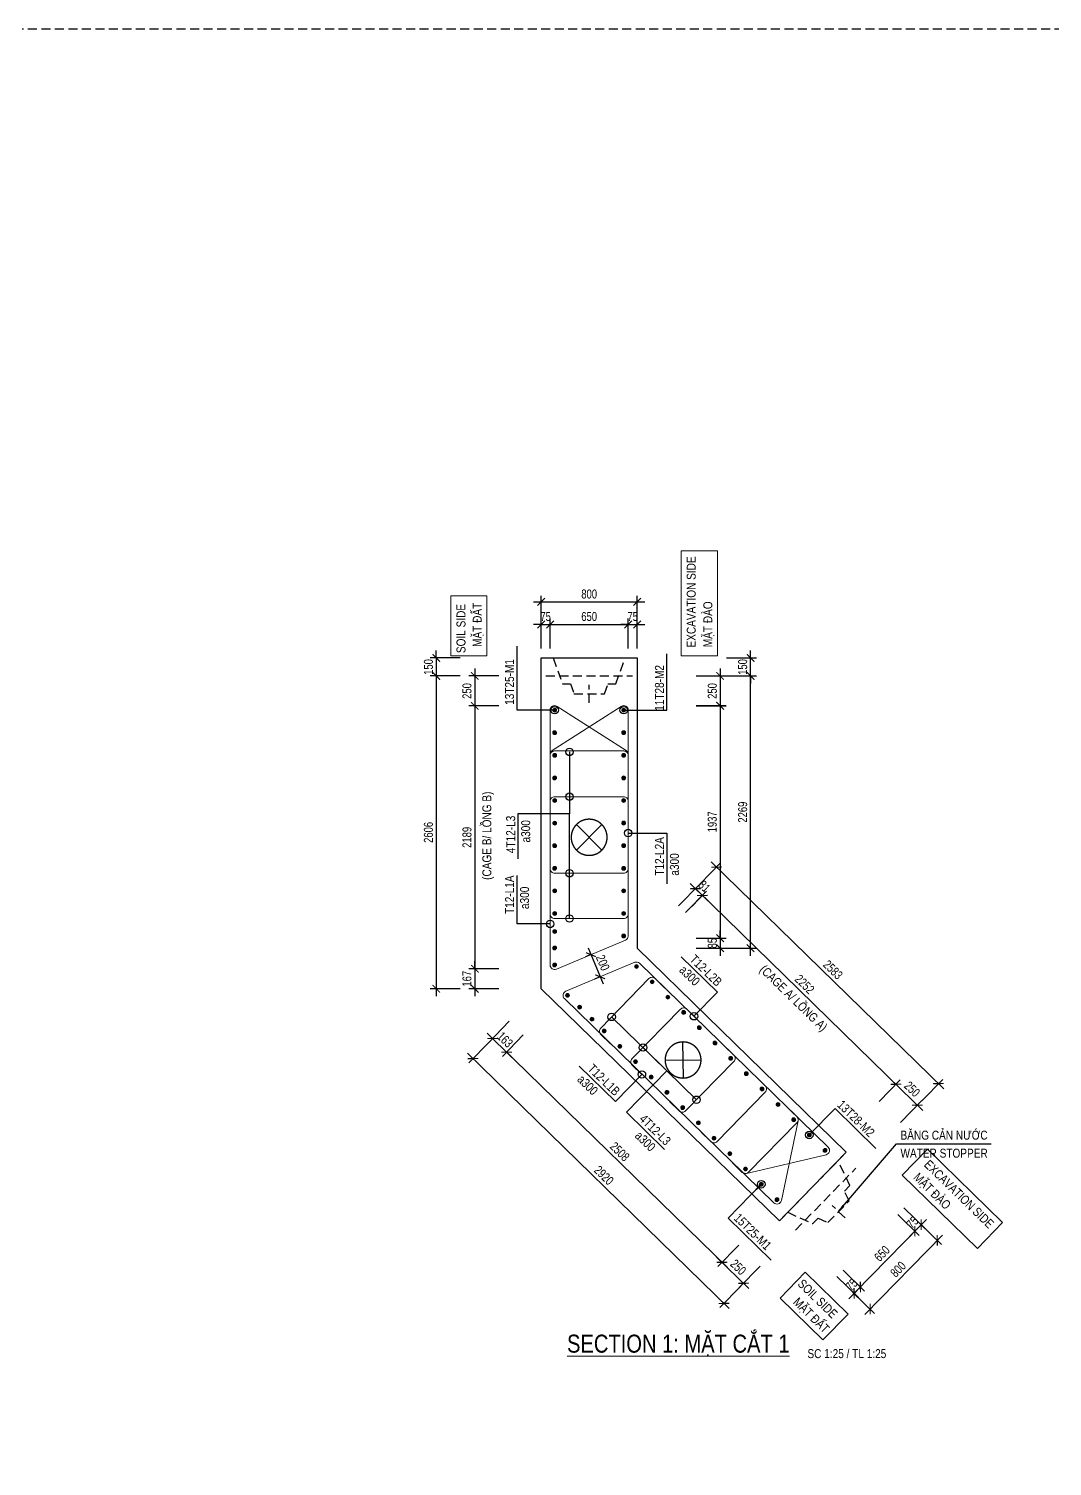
# Model space of a CAD drawing. Header units: millimetres. Extents: x 2611025 to 4139346, y -89870 to 101087.
# Drawn here: x 3968227 to 4002322, y -30106 to 17806 of the extents above; entities that cross this region are included whole.
import ezdxf
from ezdxf.enums import TextEntityAlignment as Align

# ---------------------------------------------------------------- set-up
doc = ezdxf.new("R2010")
doc.units = ezdxf.units.MM
doc.header["$LTSCALE"] = 1200
doc.header["$PDMODE"] = 35
doc.linetypes.add('CENTER', pattern=[2, 1.25, -0.25, 0.25, -0.25])
doc.linetypes.add('HIDDEN', pattern=[0.375, 0.25, -0.125])
for name, color, linetype in [('2', 3, 'Continuous'), ('CDC.04.HIDDEN', 8, 'HIDDEN'), ('CDC.11.NOTE', 8, 'Continuous'), ('MIE', 5, 'HIDDEN'), ('S-BAO', 3, 'Continuous')]:
    doc.layers.add(name, color=color, linetype=linetype)
for name, color, linetype, lineweight in [('CWS', 8, 'HIDDEN', 9), ('GRID', 74, 'CENTER', 15), ('K-THUOC', 1, 'Continuous', 18), ('LEADER', 8, 'Continuous', 9), ('MCT', 6, 'Continuous', 20), ('TCHI', 4, 'HIDDEN', 30), ('TEXTEN', 3, 'Continuous', 13), ('TEXTMA', 2, 'Continuous', 13), ('TEXTVN', 2, 'Continuous', 20), ('TIE', 4, 'Continuous', 13)]:
    doc.layers.add(name, color=color, linetype=linetype, lineweight=lineweight)
doc.styles.add('DB_Arial', font='arial.ttf', dxfattribs={"width": 0.8})
doc.styles.add('SMTEXT', font='arial.ttf', dxfattribs={"width": 0.75})
doc.dimstyles.new('BSV1-100', dxfattribs={"dimtxt": 300, "dimasz": 250, "dimexe": 200, "dimexo": 0, "dimgap": 108, "dimtad": 1, "dimdec": 0, "dimdsep": 46, "dimtxsty": 'SMTEXT', "dimblk": 'ARCHTICK', "dimcen": 100, "dimdle": 250, "dimclrd": 256, "dimclre": 256, "dimclrt": 1, "dimadec": 0, "dimazin": 0, "dimtfac": 1, "dimtdec": 0, "dimtix": 1, "dimtmove": 2, "dimatfit": 3, "dimfxl": 720, "dimfxlon": 1, "dimtolj": 1, "dimtzin": 0, "dimarcsym": 0})
doc.dimstyles.new('BSV25', dxfattribs={"dimtxt": 300, "dimasz": 250, "dimexe": 200, "dimexo": 0, "dimgap": 108, "dimtad": 1, "dimdec": 0, "dimlfac": 0.25, "dimdsep": 46, "dimtxsty": 'SMTEXT', "dimblk": 'ARCHTICK', "dimcen": 100, "dimdle": 250, "dimclrd": 256, "dimclre": 256, "dimclrt": 2, "dimadec": 0, "dimazin": 0, "dimtfac": 1, "dimtdec": 0, "dimtix": 1, "dimtmove": 2, "dimatfit": 3, "dimfxl": 800, "dimfxlon": 1, "dimtolj": 1, "dimtzin": 0, "dimarcsym": 0})

# ---------------------------------------------------------------- blocks, each defined once
blk = doc.blocks.new('mct1')
at = {"lineweight": 9}
h = blk.add_hatch(color=256, dxfattribs=at)
h.dxf.hatch_style = 1
h.paths.add_polyline_path([(-16, 0, 1), (16, 0, 1)])
blk.add_circle((0, 0), 16, dxfattribs=at)
blk = doc.blocks.new('_ArchTick')
at = {"color": 0, "linetype": 'ByBlock', "const_width": 0.15}
blk.add_lwpolyline([(-0.5, -0.5), (0.5, 0.5)], dxfattribs=at)
blk = doc.blocks.new('*D1331')
at = {"layer": 'Defpoints', "color": 0, "transparency": 16777216}
for p in [(3997419, -21532), (3998492, -22580), (3995183, -23821)]:
    blk.add_point(p, dxfattribs=at)
at = {"layer": 'K-THUOC', "lineweight": -2, "transparency": 16777216}
for p, q in [((3997920, -22021), (3998635, -22720)), ((3996082, -25048), (3998667, -22401)), ((3995684, -24310), (3996400, -25009))]:
    blk.add_line(p, q, dxfattribs=at)
at = {"layer": 'K-THUOC', "lineweight": -2, "transparency": 16777216, "xscale": 250, "yscale": 250, "zscale": 250}
for p, rotation in [((3998492, -22580), 45.67561253398727), ((3996256, -24869), 225.6756125339872)]:
    blk.add_blockref('_ArchTick', p, dxfattribs=dict(at, rotation=rotation))
at = {"layer": 'K-THUOC', "color": 2, "transparency": 16777216, "insert": (3997188, -23542), "char_height": 300, "attachment_point": 5, "rotation": 45.6756, "style": 'SMTEXT'}
blk.add_mtext('\\A1;800', dxfattribs=at)
blk = doc.blocks.new('*D1332')
at = {"layer": 'Defpoints', "color": 0, "transparency": 16777216}
for p in [(3994927, -23571), (3995393, -23607), (3995930, -24131)]:
    blk.add_point(p, dxfattribs=at)
at = {"layer": 'K-THUOC', "lineweight": -2, "transparency": 16777216}
for p, q in [((3995148, -23786), (3995863, -24485)), ((3995393, -23607), (3996073, -24270)), ((3995930, -24131), (3996104, -23952)), ((3995720, -24345), (3995545, -24524)), ((3995720, -24345), (3995930, -24131))]:
    blk.add_line(p, q, dxfattribs=at)
at = {"layer": 'K-THUOC', "lineweight": -2, "transparency": 16777216, "xscale": 250, "yscale": 250, "zscale": 250}
for p, rotation in [((3995930, -24131), 225.6756125339872), ((3995720, -24345), 45.67561253398723)]:
    blk.add_blockref('_ArchTick', p, dxfattribs=dict(at, rotation=rotation))
at = {"layer": 'K-THUOC', "color": 2, "transparency": 16777216, "insert": (3995638, -24056), "char_height": 300, "attachment_point": 5, "rotation": 45.6756, "style": 'SMTEXT'}
blk.add_mtext('\\A1;75', dxfattribs=at)
blk = doc.blocks.new('*D1333')
at = {"layer": 'Defpoints', "color": 0, "transparency": 16777216}
for p in [(3996953, -21496), (3997746, -22271), (3995137, -23356)]:
    blk.add_point(p, dxfattribs=at)
at = {"layer": 'K-THUOC', "lineweight": -2, "transparency": 16777216}
for p, q in [((3997174, -21712), (3997889, -22410)), ((3995755, -24309), (3997921, -22092)), ((3995357, -23572), (3996073, -24270))]:
    blk.add_line(p, q, dxfattribs=at)
at = {"layer": 'K-THUOC', "lineweight": -2, "transparency": 16777216, "xscale": 250, "yscale": 250, "zscale": 250}
for p, rotation in [((3997746, -22271), 45.67561253398727), ((3995930, -24131), 225.6756125339872)]:
    blk.add_blockref('_ArchTick', p, dxfattribs=dict(at, rotation=rotation))
at = {"layer": 'K-THUOC', "color": 2, "transparency": 16777216, "insert": (3996651, -23018), "char_height": 300, "attachment_point": 5, "rotation": 45.6756, "style": 'SMTEXT'}
blk.add_mtext('\\A1;650', dxfattribs=at)
blk = doc.blocks.new('*D1334')
at = {"layer": 'Defpoints', "color": 0, "transparency": 16777216}
for p in [(3996953, -21496), (3997163, -21282), (3997956, -22056)]:
    blk.add_point(p, dxfattribs=at)
at = {"layer": 'K-THUOC', "lineweight": -2, "transparency": 16777216}
for p, q in [((3997383, -21497), (3998099, -22196)), ((3997174, -21712), (3997889, -22410)), ((3997956, -22056), (3998130, -21877)), ((3997746, -22271), (3997572, -22449)), ((3997746, -22271), (3997956, -22056))]:
    blk.add_line(p, q, dxfattribs=at)
at = {"layer": 'K-THUOC', "lineweight": -2, "transparency": 16777216, "xscale": 250, "yscale": 250, "zscale": 250}
for p, rotation in [((3997956, -22056), 225.6756125339872), ((3997746, -22271), 45.67561253398723)]:
    blk.add_blockref('_ArchTick', p, dxfattribs=dict(at, rotation=rotation))
at = {"layer": 'K-THUOC', "color": 2, "transparency": 16777216, "insert": (3997665, -21981), "char_height": 300, "attachment_point": 5, "rotation": 45.6756, "style": 'SMTEXT'}
blk.add_mtext('\\A1;75', dxfattribs=at)
blk = doc.blocks.new('*D1335')
at = {"layer": 'Defpoints', "color": 0, "transparency": 16777216}
for p in [(3988496, -1297), (3985296, -3155), (3988496, -5188)]:
    blk.add_point(p, dxfattribs=at)
at = {"layer": 'K-THUOC', "lineweight": -2, "transparency": 16777216}
for p, q in [((3985046, -1297), (3988746, -1297)), ((3985296, -2097), (3985296, -1097)), ((3988496, -2097), (3988496, -1097))]:
    blk.add_line(p, q, dxfattribs=at)
at = {"layer": 'K-THUOC', "lineweight": -2, "transparency": 16777216, "xscale": 250, "yscale": 250, "zscale": 250, "rotation": 180}
blk.add_blockref('_ArchTick', (3985296, -1297), dxfattribs=at)
at = {"layer": 'K-THUOC', "lineweight": -2, "transparency": 16777216, "xscale": 250, "yscale": 250, "zscale": 250}
blk.add_blockref('_ArchTick', (3988496, -1297), dxfattribs=at)
at = {"layer": 'K-THUOC', "color": 2, "transparency": 16777216, "insert": (3986896, -1035), "char_height": 300, "attachment_point": 5, "style": 'SMTEXT'}
blk.add_mtext('\\A1;800', dxfattribs=at)
blk = doc.blocks.new('*D1336')
at = {"layer": 'Defpoints', "color": 0, "transparency": 16777216}
for p in [(3985596, -2047), (3985296, -3155), (3985596, -3155)]:
    blk.add_point(p, dxfattribs=at)
at = {"layer": 'K-THUOC', "lineweight": -2, "transparency": 16777216}
for p, q in [((3985296, -2847), (3985296, -1847)), ((3985596, -2847), (3985596, -1847)), ((3985296, -2047), (3985046, -2047)), ((3985296, -2047), (3985596, -2047)), ((3985596, -2047), (3985846, -2047))]:
    blk.add_line(p, q, dxfattribs=at)
at = {"layer": 'K-THUOC', "lineweight": -2, "transparency": 16777216, "xscale": 250, "yscale": 250, "zscale": 250}
blk.add_blockref('_ArchTick', (3985296, -2047), dxfattribs=at)
at = {"layer": 'K-THUOC', "lineweight": -2, "transparency": 16777216, "xscale": 250, "yscale": 250, "zscale": 250, "rotation": 180}
blk.add_blockref('_ArchTick', (3985596, -2047), dxfattribs=at)
at = {"layer": 'K-THUOC', "color": 2, "transparency": 16777216, "insert": (3985446, -1786), "char_height": 300, "attachment_point": 5, "style": 'SMTEXT'}
blk.add_mtext('\\A1;75', dxfattribs=at)
blk = doc.blocks.new('*D1337')
at = {"layer": 'Defpoints', "color": 0, "transparency": 16777216}
for p in [(3988196, -2047), (3985596, -3155), (3988196, -3155)]:
    blk.add_point(p, dxfattribs=at)
at = {"layer": 'K-THUOC', "lineweight": -2, "transparency": 16777216}
for p, q in [((3985596, -2847), (3985596, -1847)), ((3988196, -2847), (3988196, -1847)), ((3985346, -2047), (3988446, -2047))]:
    blk.add_line(p, q, dxfattribs=at)
at = {"layer": 'K-THUOC', "lineweight": -2, "transparency": 16777216, "xscale": 250, "yscale": 250, "zscale": 250, "rotation": 180}
blk.add_blockref('_ArchTick', (3985596, -2047), dxfattribs=at)
at = {"layer": 'K-THUOC', "lineweight": -2, "transparency": 16777216, "xscale": 250, "yscale": 250, "zscale": 250}
blk.add_blockref('_ArchTick', (3988196, -2047), dxfattribs=at)
at = {"layer": 'K-THUOC', "color": 2, "transparency": 16777216, "insert": (3986896, -1785), "char_height": 300, "attachment_point": 5, "style": 'SMTEXT'}
blk.add_mtext('\\A1;650', dxfattribs=at)
blk = doc.blocks.new('*D1338')
at = {"layer": 'Defpoints', "color": 0, "transparency": 16777216}
for p in [(3988496, -2047), (3988196, -3155), (3988496, -3155, 0)]:
    blk.add_point(p, dxfattribs=at)
at = {"layer": 'K-THUOC', "lineweight": -2, "transparency": 16777216}
for p, q in [((3988196, -2847), (3988196, -1847)), ((3988496, -2847), (3988496, -1847)), ((3988196, -2047), (3987946, -2047)), ((3988196, -2047), (3988496, -2047)), ((3988496, -2047), (3988746, -2047))]:
    blk.add_line(p, q, dxfattribs=at)
at = {"layer": 'K-THUOC', "lineweight": -2, "transparency": 16777216, "xscale": 250, "yscale": 250, "zscale": 250}
blk.add_blockref('_ArchTick', (3988196, -2047), dxfattribs=at)
at = {"layer": 'K-THUOC', "lineweight": -2, "transparency": 16777216, "xscale": 250, "yscale": 250, "zscale": 250, "rotation": 180}
blk.add_blockref('_ArchTick', (3988496, -2047), dxfattribs=at)
at = {"layer": 'K-THUOC', "color": 2, "transparency": 16777216, "insert": (3988346, -1786), "char_height": 300, "attachment_point": 5, "style": 'SMTEXT'}
blk.add_mtext('\\A1;75', dxfattribs=at)
blk = doc.blocks.new('tremie')
at = {"layer": 'MIE', "color": 74, "ltscale": 1000}
for p, q in [((424, -424), (-424, 424)), ((424, 424), (-424, -424))]:
    blk.add_line(p, q, dxfattribs=at)
at = {"layer": 'MIE', "ltscale": 500}
blk.add_circle((0, 0), 600, dxfattribs=at)
blk = doc.blocks.new('*D1339')
at = {"layer": 'Defpoints', "color": 0, "transparency": 16777216}
for p in [(3986953, -13054), (3987262, -13792), (3987262, -13792)]:
    blk.add_point(p, dxfattribs=at)
at = {"layer": 'K-THUOC', "lineweight": -2, "transparency": 16777216}
for p, q in [((3986857, -12823), (3987359, -14023)), ((3986953, -13054), (3986769, -13131)), ((3987262, -13792), (3987078, -13869))]:
    blk.add_line(p, q, dxfattribs=at)
at = {"layer": 'K-THUOC', "lineweight": -2, "transparency": 16777216, "xscale": 250, "yscale": 250, "zscale": 250}
for p, rotation in [((3986953, -13054), 112.6971663871254), ((3987262, -13792), 292.6971663871254)]:
    blk.add_blockref('_ArchTick', p, dxfattribs=dict(at, rotation=rotation))
at = {"layer": 'K-THUOC', "color": 2, "transparency": 16777216, "insert": (3987349, -13322), "char_height": 300, "attachment_point": 5, "rotation": 292.6972, "style": 'SMTEXT'}
blk.add_mtext('\\A1;200', dxfattribs=at)
blk = doc.blocks.new('*U1206')
at = {"layer": 'MCT', "xscale": -4, "yscale": 4, "zscale": 4, "rotation": 180}
blk.add_blockref('mct1', (0, 0), dxfattribs=at)
blk = doc.blocks.new('*U1207')
at = {"layer": '2', "color": 0, "linetype": 'ByBlock', "lineweight": -2, "transparency": 16777216}
for p in [(0, 7530), (0, 6777), (0, 6024), (0, 5271), (0, 4518), (0, 3765), (0, 3012), (0, 2259), (0, 1506), (0, 753), (0, 0)]:
    blk.add_blockref('*U1206', p, dxfattribs=at)
blk = doc.blocks.new('cws800')
at = {"layer": 'CDC.04.HIDDEN'}
for p, q in [((-600, 1440), (-600, -1440)), ((0, 1440), (0, -1440))]:
    blk.add_line(p, q, dxfattribs=at)
for points in [[(0, 1200), (-860, 888), (-860, 627), (-1200, 507), (-1200, -507), (-860, -627), (-860, -888), (0, -1200)], [(-1500, 0), (-900, 0)]]:
    blk.add_lwpolyline(points, dxfattribs=at)
blk = doc.blocks.new('*D1518')
at = {"layer": 'Defpoints', "color": 0, "transparency": 16777216}
for p in [(3988336, -3766), (3992271, -3766), (3988496, -12842)]:
    blk.add_point(p, dxfattribs=at)
at = {"layer": 'K-THUOC', "lineweight": -2, "transparency": 16777216}
for p, q in [((3991471, -3766), (3992471, -3766)), ((3992271, -13092), (3992271, -3516)), ((3991471, -12842), (3992471, -12842))]:
    blk.add_line(p, q, dxfattribs=at)
at = {"layer": 'K-THUOC', "lineweight": -2, "transparency": 16777216, "xscale": 250, "yscale": 250, "zscale": 250}
for p, rotation in [((3992271, -3766), 90), ((3992271, -12842), 270)]:
    blk.add_blockref('_ArchTick', p, dxfattribs=dict(at, rotation=rotation))
at = {"layer": 'K-THUOC', "color": 2, "transparency": 16777216, "insert": (3992010, -8304), "char_height": 300, "attachment_point": 5, "rotation": 90, "style": 'SMTEXT'}
blk.add_mtext('\\A1;2269', dxfattribs=at)
blk = doc.blocks.new('*D1519')
at = {"layer": 'Defpoints', "color": 0, "transparency": 16777216}
for p in [(3988496, -3166), (3992271, -3166), (3988336, -3766)]:
    blk.add_point(p, dxfattribs=at)
at = {"layer": 'K-THUOC', "lineweight": -2, "transparency": 16777216}
for p, q in [((3991471, -3166), (3992471, -3166)), ((3992271, -3166), (3992271, -2916)), ((3992271, -3766), (3992271, -3166)), ((3991471, -3766), (3992471, -3766)), ((3992271, -3766), (3992271, -4016))]:
    blk.add_line(p, q, dxfattribs=at)
at = {"layer": 'K-THUOC', "lineweight": -2, "transparency": 16777216, "xscale": 250, "yscale": 250, "zscale": 250}
for p, rotation in [((3992271, -3166), 270), ((3992271, -3766), 90)]:
    blk.add_blockref('_ArchTick', p, dxfattribs=dict(at, rotation=rotation))
at = {"layer": 'K-THUOC', "color": 2, "transparency": 16777216, "insert": (3992010, -3466), "char_height": 300, "attachment_point": 5, "rotation": 90, "style": 'SMTEXT'}
blk.add_mtext('\\A1;150', dxfattribs=at)
blk = doc.blocks.new('*D1520')
at = {"layer": 'Defpoints', "color": 0, "transparency": 16777216}
for p in [(3986896, -3166), (3981802, -3766), (3986896, -3766)]:
    blk.add_point(p, dxfattribs=at)
at = {"layer": 'K-THUOC', "lineweight": -2, "transparency": 16777216}
for p, q in [((3982602, -3166), (3981602, -3166)), ((3981802, -3166), (3981802, -2916)), ((3981802, -3166), (3981802, -3766)), ((3982602, -3766), (3981602, -3766)), ((3981802, -3766), (3981802, -4016))]:
    blk.add_line(p, q, dxfattribs=at)
at = {"layer": 'K-THUOC', "lineweight": -2, "transparency": 16777216, "xscale": 250, "yscale": 250, "zscale": 250}
for p, rotation in [((3981802, -3166), 270), ((3981802, -3766), 90)]:
    blk.add_blockref('_ArchTick', p, dxfattribs=dict(at, rotation=rotation))
at = {"layer": 'K-THUOC', "color": 2, "transparency": 16777216, "insert": (3981541, -3466), "char_height": 300, "attachment_point": 5, "rotation": 90, "style": 'SMTEXT'}
blk.add_mtext('\\A1;150', dxfattribs=at)
blk = doc.blocks.new('*D1521')
at = {"layer": 'Defpoints', "color": 0, "transparency": 16777216}
for p in [(3988336, -3766), (3988336, -4766), (3991260, -4766)]:
    blk.add_point(p, dxfattribs=at)
at = {"layer": 'K-THUOC', "lineweight": -2, "transparency": 16777216}
for p, q in [((3990460, -3766), (3991460, -3766)), ((3991260, -3516), (3991260, -5016)), ((3990460, -4766), (3991460, -4766))]:
    blk.add_line(p, q, dxfattribs=at)
at = {"layer": 'K-THUOC', "lineweight": -2, "transparency": 16777216, "xscale": 250, "yscale": 250, "zscale": 250}
for p, rotation in [((3991260, -3766), 90), ((3991260, -4766), 270)]:
    blk.add_blockref('_ArchTick', p, dxfattribs=dict(at, rotation=rotation))
at = {"layer": 'K-THUOC', "color": 2, "transparency": 16777216, "insert": (3990999, -4266), "char_height": 300, "attachment_point": 5, "rotation": 90, "style": 'SMTEXT'}
blk.add_mtext('\\A1;250', dxfattribs=at)
blk = doc.blocks.new('*D1522')
at = {"layer": 'Defpoints', "color": 0, "transparency": 16777216}
for p in [(3988336, -4755), (3988179, -12502), (3991260, -12502)]:
    blk.add_point(p, dxfattribs=at)
at = {"layer": 'K-THUOC', "lineweight": -2, "transparency": 16777216}
for p, q in [((3990460, -4755), (3991460, -4755)), ((3991260, -4505), (3991260, -12752)), ((3990460, -12502), (3991460, -12502))]:
    blk.add_line(p, q, dxfattribs=at)
at = {"layer": 'K-THUOC', "lineweight": -2, "transparency": 16777216, "xscale": 250, "yscale": 250, "zscale": 250}
for p, rotation in [((3991260, -4755), 90), ((3991260, -12502), 270)]:
    blk.add_blockref('_ArchTick', p, dxfattribs=dict(at, rotation=rotation))
at = {"layer": 'K-THUOC', "color": 2, "transparency": 16777216, "insert": (3990998, -8628), "char_height": 300, "attachment_point": 5, "rotation": 90, "style": 'SMTEXT'}
blk.add_mtext('\\A1;1937', dxfattribs=at)
blk = doc.blocks.new('*D1529')
at = {"layer": 'Defpoints', "color": 0, "transparency": 16777216}
for p in [(3988179, -12504), (3988496, -12842), (3991260, -12842)]:
    blk.add_point(p, dxfattribs=at)
at = {"layer": 'K-THUOC', "lineweight": -2, "transparency": 16777216}
for p, q in [((3991260, -12504), (3991260, -12254)), ((3990460, -12504), (3991460, -12504)), ((3990460, -12842), (3991460, -12842)), ((3991260, -12504), (3991260, -12842)), ((3991260, -12842), (3991260, -13092))]:
    blk.add_line(p, q, dxfattribs=at)
at = {"layer": 'K-THUOC', "lineweight": -2, "transparency": 16777216, "xscale": 250, "yscale": 250, "zscale": 250}
for p, rotation in [((3991260, -12504), 270), ((3991260, -12842), 90)]:
    blk.add_blockref('_ArchTick', p, dxfattribs=dict(at, rotation=rotation))
at = {"layer": 'K-THUOC', "color": 2, "transparency": 16777216, "insert": (3990999, -12673), "char_height": 300, "attachment_point": 5, "rotation": 90, "style": 'SMTEXT'}
blk.add_mtext('\\A1;85', dxfattribs=at)
blk = doc.blocks.new('*D1523')
at = {"layer": 'Defpoints', "color": 0, "transparency": 16777216}
for p in [(3985455, -3766), (3983087, -4766), (3985296, -4766)]:
    blk.add_point(p, dxfattribs=at)
at = {"layer": 'K-THUOC', "lineweight": -2, "transparency": 16777216}
for p, q in [((3983887, -3766), (3982887, -3766)), ((3983087, -3516), (3983087, -5016)), ((3983887, -4766), (3982887, -4766))]:
    blk.add_line(p, q, dxfattribs=at)
at = {"layer": 'K-THUOC', "lineweight": -2, "transparency": 16777216, "xscale": 250, "yscale": 250, "zscale": 250}
for p, rotation in [((3983087, -3766), 90), ((3983087, -4766), 270)]:
    blk.add_blockref('_ArchTick', p, dxfattribs=dict(at, rotation=rotation))
at = {"layer": 'K-THUOC', "color": 2, "transparency": 16777216, "insert": (3982826, -4266), "char_height": 300, "attachment_point": 5, "rotation": 90, "style": 'SMTEXT'}
blk.add_mtext('\\A1;250', dxfattribs=at)
blk = doc.blocks.new('*D1524')
at = {"layer": 'Defpoints', "color": 0, "transparency": 16777216}
for p in [(3985296, -4766), (3983087, -13522), (3985296, -13522)]:
    blk.add_point(p, dxfattribs=at)
at = {"layer": 'K-THUOC', "lineweight": -2, "transparency": 16777216}
for p, q in [((3983887, -4766), (3982887, -4766)), ((3983087, -4516), (3983087, -13772)), ((3983887, -13522), (3982887, -13522))]:
    blk.add_line(p, q, dxfattribs=at)
at = {"layer": 'K-THUOC', "lineweight": -2, "transparency": 16777216, "xscale": 250, "yscale": 250, "zscale": 250}
for p, rotation in [((3983087, -4766), 90), ((3983087, -13522), 270)]:
    blk.add_blockref('_ArchTick', p, dxfattribs=dict(at, rotation=rotation))
at = {"layer": 'K-THUOC', "color": 2, "transparency": 16777216, "insert": (3982826, -9144), "char_height": 300, "attachment_point": 5, "rotation": 90, "style": 'SMTEXT'}
blk.add_mtext('\\A1;2189', dxfattribs=at)
blk = doc.blocks.new('*D1525')
at = {"layer": 'Defpoints', "color": 0, "transparency": 16777216}
for p in [(3985767, -14641), (3992945, -21647), (3991322, -23309)]:
    blk.add_point(p, dxfattribs=at)
at = {"layer": 'K-THUOC', "lineweight": -2, "transparency": 16777216}
for p, q in [((3984702, -15731), (3984004, -16447)), ((3983965, -16129), (3991501, -23484)), ((3991881, -22737), (3991182, -23452))]:
    blk.add_line(p, q, dxfattribs=at)
at = {"layer": 'K-THUOC', "lineweight": -2, "transparency": 16777216, "xscale": 250, "yscale": 250, "zscale": 250}
for p, rotation in [((3984144, -16304), 135.6984109421145), ((3991322, -23309), 315.6984109421145)]:
    blk.add_blockref('_ArchTick', p, dxfattribs=dict(at, rotation=rotation))
at = {"layer": 'K-THUOC', "color": 2, "transparency": 16777216, "insert": (3987915, -19620), "char_height": 300, "attachment_point": 5, "rotation": 315.6984, "style": 'SMTEXT'}
blk.add_mtext('\\A1;2508', dxfattribs=at)
blk = doc.blocks.new('*D1526')
at = {"layer": 'Defpoints', "color": 0, "transparency": 16777216}
for p in [(3992945, -21647), (3993770, -22233), (3992038, -24008)]:
    blk.add_point(p, dxfattribs=at)
at = {"layer": 'K-THUOC', "lineweight": -2, "transparency": 16777216}
for p, q in [((3991881, -22737), (3991182, -23452)), ((3991143, -23135), (3992217, -24182)), ((3992597, -23435), (3991898, -24151))]:
    blk.add_line(p, q, dxfattribs=at)
at = {"layer": 'K-THUOC', "lineweight": -2, "transparency": 16777216, "xscale": 250, "yscale": 250, "zscale": 250}
for p, rotation in [((3991322, -23309), 135.6984109421145), ((3992038, -24008), 315.6984109421145)]:
    blk.add_blockref('_ArchTick', p, dxfattribs=dict(at, rotation=rotation))
at = {"layer": 'K-THUOC', "color": 2, "transparency": 16777216, "insert": (3991862, -23472), "char_height": 300, "attachment_point": 5, "rotation": 315.6984, "style": 'SMTEXT'}
blk.add_mtext('\\A1;250', dxfattribs=at)
blk = doc.blocks.new('*D1527')
at = {"layer": 'Defpoints', "color": 0, "transparency": 16777216}
for p in [(3997830, -18072), (3995175, -19361), (3995782, -20171)]:
    blk.add_point(p, dxfattribs=at)
at = {"layer": 'K-THUOC', "lineweight": -2, "transparency": 16777216}
for p, q in [((3996556, -17946), (3997254, -17231)), ((3996936, -17199), (3998009, -18247)), ((3997272, -18645), (3997970, -17929))]:
    blk.add_line(p, q, dxfattribs=at)
at = {"layer": 'K-THUOC', "lineweight": -2, "transparency": 16777216, "xscale": 250, "yscale": 250, "zscale": 250}
for p, rotation in [((3997115, -17374), 135.6984109421145), ((3997830, -18072), 315.6984109421145)]:
    blk.add_blockref('_ArchTick', p, dxfattribs=dict(at, rotation=rotation))
at = {"layer": 'K-THUOC', "color": 2, "transparency": 16777216, "insert": (3997655, -17536), "char_height": 300, "attachment_point": 5, "rotation": 315.6984, "style": 'SMTEXT'}
blk.add_mtext('\\A1;250', dxfattribs=at)
blk = doc.blocks.new('*D1530')
at = {"layer": 'Defpoints', "color": 0, "transparency": 16777216}
for p in [(3990667, -11081), (3988500, -13301), (3995175, -19361)]:
    blk.add_point(p, dxfattribs=at)
at = {"layer": 'K-THUOC', "lineweight": -2, "transparency": 16777216}
for p, q in [((3990108, -11654), (3990806, -10938)), ((3997294, -17548), (3990488, -10907)), ((3996556, -17946), (3997254, -17231))]:
    blk.add_line(p, q, dxfattribs=at)
at = {"layer": 'K-THUOC', "lineweight": -2, "transparency": 16777216, "xscale": 250, "yscale": 250, "zscale": 250}
for p, rotation in [((3990667, -11081), 135.6984109421145), ((3997115, -17374), 315.6984109421145)]:
    blk.add_blockref('_ArchTick', p, dxfattribs=dict(at, rotation=rotation))
at = {"layer": 'K-THUOC', "color": 2, "transparency": 16777216, "insert": (3994073, -14041), "char_height": 300, "attachment_point": 5, "rotation": 315.6984, "style": 'SMTEXT'}
blk.add_mtext('\\A1;2252', dxfattribs=at)
blk = doc.blocks.new('*D1528')
at = {"layer": 'Defpoints', "color": 0, "transparency": 16777216}
for p in [(3990435, -10855), (3990313, -11444), (3988496, -12842)]:
    blk.add_point(p, dxfattribs=at)
at = {"layer": 'K-THUOC', "lineweight": -2, "transparency": 16777216}
for p, q in [((3989876, -11428), (3990575, -10712)), ((3990435, -10855), (3990256, -10681)), ((3990313, -11444), (3990806, -10938)), ((3990667, -11081), (3990435, -10855)), ((3990667, -11081), (3990846, -11256))]:
    blk.add_line(p, q, dxfattribs=at)
at = {"layer": 'K-THUOC', "lineweight": -2, "transparency": 16777216, "xscale": 250, "yscale": 250, "zscale": 250}
for p, rotation in [((3990435, -10855), 315.6984109421145), ((3990667, -11081), 135.6984109421145)]:
    blk.add_blockref('_ArchTick', p, dxfattribs=dict(at, rotation=rotation))
at = {"layer": 'K-THUOC', "color": 2, "transparency": 16777216, "insert": (3990733, -10781), "char_height": 300, "attachment_point": 5, "rotation": 315.6984, "style": 'SMTEXT'}
blk.add_mtext('\\A1;81', dxfattribs=at)
blk = doc.blocks.new('*D1513')
at = {"layer": 'Defpoints', "color": 0, "transparency": 16777216}
for p in [(3991137, -10136), (3988496, -12842), (3995782, -20171)]:
    blk.add_point(p, dxfattribs=at)
at = {"layer": 'K-THUOC', "lineweight": -2, "transparency": 16777216}
for p, q in [((3990578, -10709), (3991276, -9993)), ((3998711, -17528), (3990958, -9961)), ((3997973, -17926), (3998672, -17210))]:
    blk.add_line(p, q, dxfattribs=at)
at = {"layer": 'K-THUOC', "lineweight": -2, "transparency": 16777216, "xscale": 250, "yscale": 250, "zscale": 250}
for p, rotation in [((3991137, -10136), 135.6984109421145), ((3998532, -17353), 315.6984109421145)]:
    blk.add_blockref('_ArchTick', p, dxfattribs=dict(at, rotation=rotation))
at = {"layer": 'K-THUOC', "color": 2, "transparency": 16777216, "insert": (3995017, -13558), "char_height": 300, "attachment_point": 5, "rotation": 315.6984, "style": 'SMTEXT'}
blk.add_mtext('\\A1;2583', dxfattribs=at)
blk = doc.blocks.new('*D1514')
at = {"layer": 'Defpoints', "color": 0, "transparency": 16777216}
for p in [(3985296, -13522), (3983087, -14191), (3985296, -14191)]:
    blk.add_point(p, dxfattribs=at)
at = {"layer": 'K-THUOC', "lineweight": -2, "transparency": 16777216}
for p, q in [((3983087, -13522), (3983087, -13272)), ((3983887, -13522), (3982887, -13522)), ((3983087, -13522), (3983087, -14191)), ((3983887, -14191), (3982887, -14191)), ((3983087, -14191), (3983087, -14441))]:
    blk.add_line(p, q, dxfattribs=at)
at = {"layer": 'K-THUOC', "lineweight": -2, "transparency": 16777216, "xscale": 250, "yscale": 250, "zscale": 250}
for p, rotation in [((3983087, -13522), 270), ((3983087, -14191), 90)]:
    blk.add_blockref('_ArchTick', p, dxfattribs=dict(at, rotation=rotation))
at = {"layer": 'K-THUOC', "color": 2, "transparency": 16777216, "insert": (3982826, -13856), "char_height": 300, "attachment_point": 5, "rotation": 90, "style": 'SMTEXT'}
blk.add_mtext('\\A1;167', dxfattribs=at)
blk = doc.blocks.new('*D1515')
at = {"layer": 'Defpoints', "color": 0, "transparency": 16777216}
for p in [(3985296, -14191), (3986029, -14372), (3984144, -16304)]:
    blk.add_point(p, dxfattribs=at)
at = {"layer": 'K-THUOC', "lineweight": -2, "transparency": 16777216}
for p, q in [((3984236, -15276), (3983538, -15992)), ((3983677, -15849), (3983498, -15674)), ((3984702, -15731), (3984004, -16447)), ((3983677, -15849), (3984144, -16304)), ((3984144, -16304), (3984323, -16478))]:
    blk.add_line(p, q, dxfattribs=at)
at = {"layer": 'K-THUOC', "lineweight": -2, "transparency": 16777216, "xscale": 250, "yscale": 250, "zscale": 250}
for p, rotation in [((3983677, -15849), 315.6984109421145), ((3984144, -16304), 135.6984109421145)]:
    blk.add_blockref('_ArchTick', p, dxfattribs=dict(at, rotation=rotation))
at = {"layer": 'K-THUOC', "color": 2, "transparency": 16777216, "insert": (3984093, -15889), "char_height": 300, "attachment_point": 5, "rotation": 315.6984, "style": 'SMTEXT'}
blk.add_mtext('\\A1;163', dxfattribs=at)
blk = doc.blocks.new('*D1516')
at = {"layer": 'Defpoints', "color": 0, "transparency": 16777216}
for p in [(3985455, -3766), (3981802, -14191), (3985296, -14191)]:
    blk.add_point(p, dxfattribs=at)
at = {"layer": 'K-THUOC', "lineweight": -2, "transparency": 16777216}
for p, q in [((3982602, -3766), (3981602, -3766)), ((3981802, -3516), (3981802, -14441)), ((3982602, -14191), (3981602, -14191))]:
    blk.add_line(p, q, dxfattribs=at)
at = {"layer": 'K-THUOC', "lineweight": -2, "transparency": 16777216, "xscale": 250, "yscale": 250, "zscale": 250}
for p, rotation in [((3981802, -3766), 90), ((3981802, -14191), 270)]:
    blk.add_blockref('_ArchTick', p, dxfattribs=dict(at, rotation=rotation))
at = {"layer": 'K-THUOC', "color": 2, "transparency": 16777216, "insert": (3981541, -8979), "char_height": 300, "attachment_point": 5, "rotation": 90, "style": 'SMTEXT'}
blk.add_mtext('\\A1;2606', dxfattribs=at)
blk = doc.blocks.new('*D1517')
at = {"layer": 'Defpoints', "color": 0, "transparency": 16777216}
for p in [(3985296, -14191), (3993770, -22233), (3991385, -24677)]:
    blk.add_point(p, dxfattribs=at)
at = {"layer": 'K-THUOC', "lineweight": -2, "transparency": 16777216}
for p, q in [((3983583, -15945), (3982885, -16661)), ((3982846, -16343), (3991564, -24851)), ((3991944, -24104), (3991245, -24820))]:
    blk.add_line(p, q, dxfattribs=at)
at = {"layer": 'K-THUOC', "lineweight": -2, "transparency": 16777216, "xscale": 250, "yscale": 250, "zscale": 250}
for p, rotation in [((3983025, -16518), 135.6984109421145), ((3991385, -24677), 315.6984109421145)]:
    blk.add_blockref('_ArchTick', p, dxfattribs=dict(at, rotation=rotation))
at = {"layer": 'K-THUOC', "color": 2, "transparency": 16777216, "insert": (3987387, -20411), "char_height": 300, "attachment_point": 5, "rotation": 315.6984, "style": 'SMTEXT'}
blk.add_mtext('\\A1;2920', dxfattribs=at)

msp = doc.modelspace()

# ---------------------------------------------------------------- linework, layer by layer
at = {"layer": 'S-BAO', "elevation": 0}
msp.add_lwpolyline([(3985295.5, -3166.4), (3988495.5, -3166.4), (3988495.5, -12842.4), (3995461.4, -19640.6), (3993231.3, -21925.7), (3985295.5, -14191.2)], close=True, dxfattribs=at)
at = {"layer": 'TCHI'}
msp.add_lwpolyline([(3917798.7, 17806.3), (4139345.7, 17806.3), (4139345.7, -78017.7), (3917798.7, -78017.7)], close=True, dxfattribs=at)
at = {"layer": 'TEXTEN', "elevation": 0}
for points in [[(3991165.3, 402.1), (3989965.3, 402.1), (3989965.3, -3097.9), (3991165.3, -3097.9)], [(3983486.5, -3096.2), (3982286.5, -3096.2), (3982286.5, -1096.2), (3983486.5, -1096.2)], [(3993253.9, -24499.8), (3994092.3, -23641.3), (3995523.1, -25038.8), (3994684.7, -25897.2)]]:
    msp.add_lwpolyline(points, close=True, dxfattribs=at)
at = {"layer": 'TEXTEN', "extrusion": (5.70392e-08, 5.8399e-08, 1), "elevation": 0.2}
msp.add_lwpolyline([(3999828.1, -22844.3), (4000666.4, -21985.7), (3998162, -19540.6), (3997323.7, -20399.2)], close=True, dxfattribs=at)
at = {"layer": 'TIE', "elevation": 0}
for points in [[(3985595.5, -13396.7, 0.5356433), (3985803.4, -13535.1), (3988103.4, -12572.9, 0.3023858), (3988195.5, -12434.5), (3988195.5, -4904.7, 0.5926153), (3987964.7, -4778.3), (3985664.7, -6249.6, 0.2557961), (3985595.5, -6376), (3985595.5, -7031.6)], [(3988195.5, -7031.6), (3988195.5, -6376, 0.2557961), (3988126.3, -6249.6), (3985826.3, -4778.3, 0.5926153), (3985595.5, -4904.7), (3985595.5, -13396.7)], [(3985595.5, -6864.1), (3985595.5, -6414.1, -0.4142136), (3985745.5, -6264.1), (3988045.5, -6264.1, -0.4142136), (3988195.5, -6414.1), (3988195.5, -6864.1)], [(3985595.5, -8388.8), (3985595.5, -7938.8, -0.4142136), (3985745.5, -7788.8), (3988045.5, -7788.8, -0.4142136), (3988195.5, -7938.8), (3988195.5, -8388.8)], [(3985595.5, -9739.7), (3985595.5, -10189.7, 0.4142136), (3985745.5, -10339.7), (3988045.5, -10339.7, 0.4142136), (3988195.5, -10189.7), (3988195.5, -9739.7)], [(3985595.5, -11248.9), (3985595.5, -11698.9, 0.4142136), (3985745.5, -11848.9), (3988045.5, -11848.9, 0.4142136), (3988195.5, -11698.9), (3988195.5, -11248.9)], [(3986069.3, -14517.1, -0.5373024), (3986116.2, -14271.4), (3988414.3, -13310, -0.3009816), (3988576.9, -13341.1), (3994857.5, -19470.4, -0.5920413), (3994787, -19723.8), (3992139.6, -20344.2, -0.2562488), (3992000.7, -20305.5), (3991605.9, -19920.3)], [(3987606.3, -16026.6), (3987284.2, -15712.4, -0.4142136), (3987281.6, -15500.3), (3988887.7, -13854, -0.4142136), (3989099.8, -13851.4), (3989421.9, -14165.6)], [(3993416.9, -18064.5), (3993811.7, -18449.8, -0.2562469), (3993853.8, -18587.8), (3993298.1, -21249.5, -0.592042), (3993046.5, -21326.2), (3986069.3, -14517.1)], [(3988652.1, -17047.3), (3988330, -16733, -0.4142136), (3988327.4, -16520.9), (3989933.5, -14874.6, -0.4142136), (3990145.7, -14872), (3990467.8, -15186.3)], [(3989576.2, -17949.1), (3989898.2, -18263.5, 0.4142136), (3990110.3, -18260.9), (3991717, -16615.1, 0.4142136), (3991714.4, -16403), (3991392.4, -16088.7)], [(3990622.1, -18969.8), (3990944.1, -19284.1, 0.4142136), (3991156.2, -19281.6), (3992762.8, -17635.8, 0.4142136), (3992760.3, -17423.7), (3992438.3, -17109.3)], [(3991673.5, -19995.9), (3991995.5, -20310.2, 0.4142136), (3992207.6, -20307.7), (3993814.3, -18661.9, 0.4142136), (3993811.7, -18449.8), (3993489.7, -18135.4)]]:
    msp.add_lwpolyline(points, format="xyb", dxfattribs=at)

# ---------------------------------------------------------------- block references
at = {"layer": '2'}
msp.add_blockref('*U1207', (3988045.5, -12434.5, 0), dxfattribs=at)
at = {"layer": 'CWS'}
for p, rotation in [((3986895.5, -3166.4, 0), 89.99999999999999), ((3994346.4, -20783.1, 0), 135.6986943829715)]:
    msp.add_blockref('cws800', p, dxfattribs=dict(at, rotation=rotation))
at = {"layer": 'GRID', "xscale": -1}
msp.add_blockref('tremie', (3986895.5, -9143.1, 0), dxfattribs=at)
at = {"layer": 'GRID', "xscale": -1, "rotation": 45.94351290825964}
msp.add_blockref('tremie', (3990024.5, -16565.4, 0), dxfattribs=at)
at = {"layer": 'MCT', "xscale": -4, "yscale": 4, "zscale": 4, "rotation": 180}
for p in [(3985745.5, -4904.7, 0), (3988045.5, -4904.7, 0), (3985745.5, -5657.7, 0), (3985745.5, -6410.7, 0), (3985745.5, -7163.6, 0), (3985745.5, -7916.6, 0), (3985745.5, -8669.6, 0), (3985745.5, -9422.6, 0), (3985745.5, -10175.6, 0), (3985745.5, -10928.5, 0), (3985745.5, -11681.5, 0), (3985745.5, -12282.8, 0), (3985745.5, -12830.8, 0), (3985745.5, -13396.7, 0), (3988472.1, -13448.4, 0), (3986174.1, -14409.8, 0), (3988995.1, -13958.7, 0), (3986580.6, -14806.4, 0), (3989518, -14469.1, 0), (3986987.1, -15203.1, 0), (3990040.9, -14979.4, 0), (3987393.6, -15599.8, 0), (3990563.8, -15489.7, 0), (3987916.5, -16110.1, 0), (3991086.7, -16000, 0), (3988439.4, -16620.4, 0), (3991609.7, -16510.4, 0), (3988962.3, -17130.8, 0), (3992132.6, -17020.7, 0), (3989485.2, -17641.1, 0), (3992655.5, -17531, 0), (3990008.2, -18151.4, 0), (3993184, -18046.8, 0), (3990531.1, -18661.7, 0), (3993706.9, -18557.1, 0), (3991054, -19172.1, 0), (3994229.9, -19067.4, 0), (3991582.5, -19687.8, 0), (3994752.8, -19577.8, 0), (3992105.4, -20198.2, 0), (3992628.3, -20708.5, 0), (3993151.3, -21218.8, 0)]:
    msp.add_blockref('mct1', p, dxfattribs=at)

# ---------------------------------------------------------------- texts
at = {"layer": 'TEXTEN', "style": 'DB_Arial', "width": 0.8}
for s, rotation, p in [('4T12-L3', 90, (3984431.2, -8422.8, 0)), ('a300', 90, (3984931.2, -8570.2, 0)), ('T12-L2A', 90, (3989386.1, -9136.3, 0)), ('T12-L1A', 90, (3984393.1, -10413.5, 0)), ('T12-L2B', 315.70739, (3991142, -14137.9, 0)), ('T12-L1B', 315.70739, (3987744.7, -17783.6, 0)), ('4T12-L3', 315.69869, (3989436.2, -19434.9, 0)), ('a300', 315.69869, (3988930.3, -19639.9, 0))]:
    msp.add_text(s, height=300, rotation=rotation, dxfattribs=at).set_placement(p, align=Align.RIGHT)
for rotation, p in [(90, (3989886.1, -10420.9, 0)), (90, (3984893.1, -11533.5, 0)), (315.70739, (3989873.4, -13598.8, 0)), (315.70739, (3986476.1, -17244.4, 0))]:
    msp.add_text('a300', height=300, rotation=rotation, dxfattribs=at).set_placement(p)
at = {"layer": 'TEXTMA', "style": 'DB_Arial', "width": 0.8}
for s, rotation, p in [('13T25-M1', 90, (3984393.1, -4729.4, 0)), ('11T28-M2', 90, (3989386.1, -4928.4, 0)), ('13T28-M2', 315.70924, (3995133.4, -18090.9, 0)), ('BĂNG CẢN NƯỚC', 360, (3997266.9, -19221.2)), ('WATER STOPPER', 360, (3997266.9, -19821.2)), ('15T25-M1', 315.70924, (3991693.6, -21864.2, 0))]:
    msp.add_text(s, height=300, rotation=rotation, dxfattribs=at).set_placement(p)
at = {"layer": 'TEXTVN', "style": 'DB_Arial', "width": 0.8}
for s, rotation, p in [('EXCAVATION SIDE', 90, (3990444.9, -2815.9, 0)), ('MẶT ĐẤT', 90, (3983314.8, -2795.9, 0)), ('MẶT ĐÀO', 90, (3990997.5, -2806.1, 0)), ('(CAGE B/ LỒNG B)', 90, (3983636.3, -10561.9, 0)), ('(CAGE A/ LỒNG A)', 315.69841, (3992547.9, -13581, 0)), ('EXCAVATION SIDE', 315.67561, (3998028.8, -20080.7, 0)), ('MẶT ĐÀO', 315.67561, (3997673.8, -20507.2, 0)), ('MẶT ĐẤT', 315.67561, (3993668.7, -24665.1, 0))]:
    msp.add_text(s, height=300, rotation=rotation, dxfattribs=at).set_placement(p)
for rotation, p in [(90, (3982775.8, -1363.9, 0)), (315.67561, (3994989.7, -25201.8))]:
    msp.add_text('SOIL SIDE', height=300, rotation=rotation, dxfattribs=at).set_placement(p, align=Align.RIGHT)
at = {"layer": 'TEXTVN', "lineweight": 20, "style": 'DB_Arial', "width": 0.8}
msp.add_text('%%USECTION 1: MẶT CẮT 1', height=600, dxfattribs=at).set_placement((3993572, -26319.3), align=Align.RIGHT)
msp.add_text('SC 1:25 / TL 1:25', height=300, dxfattribs=at).set_placement((3994167.1, -26501.6))

# ---------------------------------------------------------------- dimensions: what is measured, and where the dimension line sits
at = {"layer": 'K-THUOC'}
for base, p1, p2, picture, middle in [((3988495.5, -1296.6, 0), (3985295.5, -3154.7, 0), (3988495.5, -5188.2, 0), '*D1335', (3986895.5, -1035.5, 0)), ((3985595.5, -2046.6, 0), (3985295.5, -3154.7, 0), (3985595.5, -3154.7, 0), '*D1336', (3985445.5, -1786.1, 0)), ((3988195.5, -2046.6, 0), (3985595.5, -3154.7, 0), (3988195.5, -3154.7, 0), '*D1337', (3986895.5, -1785.5, 0)), ((3988495.5, -2046.6, 0), (3988195.5, -3154.7, 0), (3988495.5, -3154.7, 0), '*D1338', (3988345.5, -1786.1, 0))]:
    dim = msp.add_linear_dim(base=base, p1=p1, p2=p2, dimstyle='BSV25', dxfattribs=at)
    dim.commit()
    dim.dimension.update_dxf_attribs({"geometry": picture, "text_midpoint": middle})
for base, p1, p2, angle, picture, middle in [((3981802.3, -3766.4, 0), (3986895.5, -3166.4, 0), (3986895.5, -3766.4, 0), 90, '*D1520', (3981541.1, -3466.4, 0)), ((3992271, -3166.4, 0), (3988335.7, -3766.4, 0), (3988495.5, -3166.4, 0), 90, '*D1519', (3992009.8, -3466.4, 0)), ((3981802.3, -14191.2, 0), (3985455.3, -3766.4, 0), (3985295.5, -14191.2, 0), 90, '*D1516', (3981541.1, -8978.8, 0)), ((3983087.3, -4766.4, 0), (3985455.3, -3766.4, 0), (3985295.5, -4766.4, 0), 90, '*D1523', (3982826.1, -4266.4, 0)), ((3992271, -3766.4, 0), (3988495.5, -12842.4, 0), (3988335.7, -3766.4, 0), 90, '*D1518', (3992009.8, -8304.4, 0)), ((3991259.7, -4766.4, 0), (3988335.7, -3766.4, 0), (3988335.7, -4766.4, 0), 90, '*D1521', (3990998.5, -4266.4, 0)), ((3983087.3, -13521.6, 0), (3985295.5, -4766.4, 0), (3985295.5, -13521.6, 0), 90, '*D1524', (3982826.1, -9144, 0)), ((3991259.7, -12502.1, 0), (3988335.7, -4754.7, 0), (3988179.4, -12502.1, 0), 90, '*D1522', (3990998.4, -8628.4, 0)), ((3991136.7, -10136.1, 0), (3995781.7, -20171.5, 0), (3988495.5, -12842.4, 0), 315.69841, '*D1513', (3995016.8, -13557.7, 0)), ((3990435, -10855.1, 0), (3990313, -11443.6, 0), (3988495.5, -12842.4, 0), 315.69841, '*D1528', (3990733.2, -10781.3, 0)), ((3990666.6, -11081.2, 0), (3995175.2, -19361.2, 0), (3988500.3, -13301.1, 0), 315.69841, '*D1530', (3994073, -14040.6, 0)), ((3991259.7, -12842.4, 0), (3988178.7, -12503.5, 0), (3988495.5, -12842.4, 0), 90, '*D1529', (3990998.5, -12673, 0)), ((3983087.3, -14190.5, 0), (3985295.5, -13521.6, 0), (3985295.5, -14190.5, 0), 90, '*D1514', (3982826.1, -13856.1, 0)), ((3991384.9, -24676.8, 0), (3985295.5, -14191.2, 0), (3993769.9, -22232.9, 0), 315.69841, '*D1517', (3987387.2, -20410.5, 0)), ((3984143.7, -16303.7, 0), (3985295.5, -14190.5, 0), (3986028.9, -14372, 0), 315.69841, '*D1515', (3984093, -15889.2, 0)), ((3991322.2, -23309.3, 0), (3985766.6, -14640.8, 0), (3992944.9, -21646.5, 0), 315.69841, '*D1525', (3987915.4, -19619.6, 0)), ((3997830.3, -18072.3, 0), (3995175.2, -19361.2, 0), (3995781.7, -20171.5, 0), 315.69841, '*D1527', (3997654.8, -17536.2, 0)), ((3997746.2, -22270.6, 0), (3995136.8, -23356.4, 0), (3996953.5, -21496.3, 0), 45.67561, '*D1333', (3996651, -23018.1, 0)), ((3998492.3, -22580, 0), (3995183.4, -23821.2, 0), (3997419.3, -21531.9, 0), 45.67561, '*D1331', (3997187.6, -23542.1, 0)), ((3997955.8, -22055.9, 0), (3996953.5, -21496.3, 0), (3997163.1, -21281.7, 0), 45.67561, '*D1334', (3997664.6, -21981.2, 0)), ((3992037.9, -24007.7, 0), (3992944.9, -21646.5, 0), (3993769.9, -22232.9, 0), 315.69841, '*D1526', (3991862.4, -23471.6, 0)), ((3995929.5, -24130.6, 0), (3994927.2, -23571, 0), (3995393, -23606.5, 0), 45.67561, '*D1332', (3995638.3, -24055.8, 0))]:
    dim = msp.add_linear_dim(base=base, p1=p1, p2=p2, angle=angle, dimstyle='BSV25', dxfattribs=at)
    dim.commit()
    dim.dimension.update_dxf_attribs({"geometry": picture, "text_midpoint": middle})
dim = msp.add_aligned_dim(p1=(3986953.4, -13054, 0), p2=(3987262.1, -13792, 0), distance=0, dimstyle='BSV25', dxfattribs=at)
dim.commit()
dim.dimension.update_dxf_attribs({"geometry": '*D1339', "text_midpoint": (3987348.7, -13322.2, 0)})

# ---------------------------------------------------------------- leaders
at = {"layer": 'CDC.11.NOTE'}
msp.add_leader([(3995198.4, -21614.6), (3997132.5, -19361.5), (4000285.9, -19361.5)], dimstyle='BSV1-100', override={"dimgap": 108, "dimtad": 0}, dxfattribs=at)
at = {"layer": 'LEADER'}
for points in [[(3985745.5, -4904.7, 0), (3984493.1, -4904.7, 0), (3984493.1, -2773.1, 0)], [(3988045.5, -4904.7, 0), (3989486.1, -4904.7, 0), (3989486.1, -3033, 0)], [(3986239.6, -6296, 0), (3986239.6, -8360.4, 0), (3984520.3, -8360.4, 0), (3984520.3, -9855.8, 0)], [(3986239.6, -7788.8, 0), (3986239.6, -8360.4, 0), (3984520.3, -8360.4, 0), (3984520.3, -9855.8, 0)], [(3986239.6, -10339.7, 0), (3986239.6, -8360.4, 0), (3984520.3, -8360.4, 0), (3984520.3, -9855.8, 0)], [(3986239.6, -11848.9, 0), (3986239.6, -8360.4, 0), (3984520.3, -8360.4, 0), (3984520.3, -9855.8, 0)], [(3988195.5, -9000.6, 0), (3989486.1, -9000.6, 0), (3989486.1, -10690.2, 0)], [(3985595.5, -12030.9, 0), (3984493.1, -12030.9, 0), (3984493.1, -10413.5, 0)], [(3990386.1, -15106.6, 0), (3991169.3, -14304.3, 0), (3989960, -13124.4, 0)], [(3987644, -15128.7, 0), (3989483, -16923.6, 0), (3988135, -18304.9, 0), (3989406.2, -19545.4, 0)], [(3988689.1, -16150.2, 0), (3989483, -16923.6, 0), (3988135, -18304.9, 0), (3989406.2, -19545.4, 0)], [(3988652.1, -17047.3, 0), (3987772, -17949.9, 0), (3986562.7, -16770.1, 0)], [(3990471.4, -17891.1, 0), (3989483, -16923.6, 0), (3988135, -18304.9, 0), (3989406.2, -19545.4, 0)], [(3994227.2, -19064.8, 0), (3995086.1, -18184.4, 0), (3996446.1, -19511.1, 0)], [(3992628.3, -20708.5, 0), (3991525, -21839.5, 0), (3992957.2, -23236.6, 0)]]:
    msp.add_leader(points, dimstyle='BSV25', override={"dimldrblk": 'Origin'}, dxfattribs=at)

doc.saveas('drawing.dxf')
